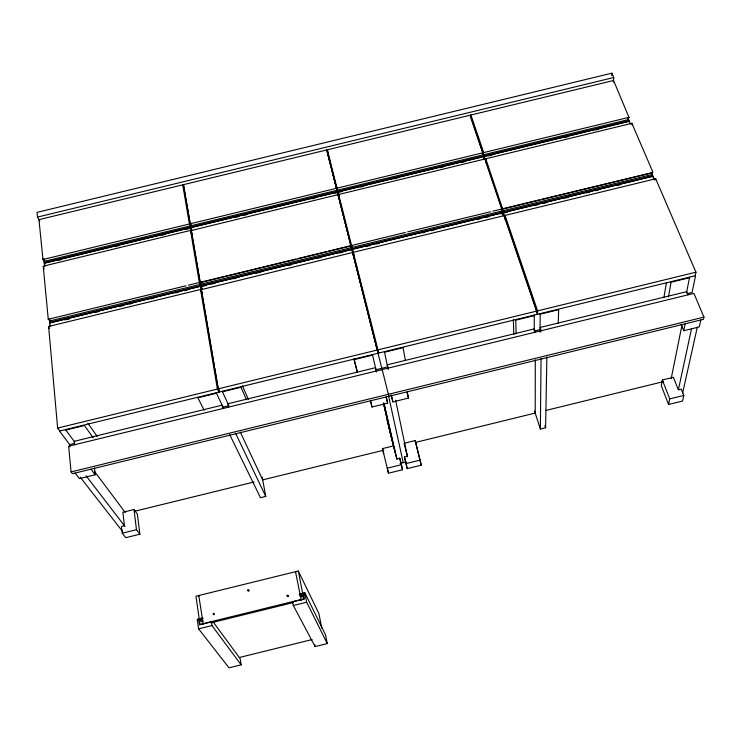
<?xml version="1.0" encoding="UTF-8"?>
<svg xmlns="http://www.w3.org/2000/svg" width="741" height="741" viewBox="0 0 741 741"><rect width="100%" height="100%" fill="white"/><g stroke="black" fill="none" stroke-linecap="round" stroke-linejoin="round"><path stroke-width="1.11" d="M534.252 330.681L534.252 315.082M535.298 359.894L535.215 413.061L415.525 442.405M536.901 314.434L536.91 311.035L504.38 215.585L353.327 252.329L354.235 256.154M537.558 314.277L537.577 310.877L505.047 215.427L655.702 178.776L695.947 272.197L695.206 275.772M540.05 332.051L540.198 313.628M546.877 356.967L545.598 427.742L540.365 429.03L541.05 358.496M505.084 215.474L505.64 219.327L503.195 212.565L652.877 176.163L653.692 178.905M558.223 323.493L558.677 309.682L540.198 314.193M628.229 117.337L628.6 119.56L483.549 154.758L483.373 151.599L470.924 115.022L613.548 80.482L629.063 117.597L628.692 117.124M651.774 172.208L652.154 174.478L502.602 210.842L485.16 158.935L338.656 194.485L339.563 198.319L339.415 197.782M611.686 75.471L611.871 73.174L37.05 212.371L37.467 217.094L39.801 221.05M613.372 82.112L613.743 77.518L611.871 73.174M470.924 115.022L471.183 118.884L483.975 156.536L629.026 121.348L629.09 120.69L483.938 155.916L483.549 154.758M629.22 121.802L629.285 121.144L484.095 156.379L486.263 162.631M43.052 259.007L42.987 259.795L38.967 219.66L182.74 184.833L184.185 188.418M190.187 223.504L190.242 224.069L183.342 184.685L326.725 149.951L378.114 353.216L352.697 252.477L201.2 289.657M201.774 292.593L201.765 293.251L200.552 289.49L217.419 389.062L218.864 392.109L214.807 368.314M191.15 230.571L338.044 194.633L351.021 245.919L200.19 282.654L200.163 281.691L201.932 288.814M663.862 297.78L666.381 283.034M668.456 296.984L671.059 282.228L689.491 277.727M287.48 596.792L288.592 596.153M485.123 159.019L485.559 160.973M662.343 379.994L661.268 385.681L668.577 404.475L682.544 401.048L683.804 395.435L681.294 389.108L678.367 389.831L673.393 377.289L662.343 379.994L669.725 398.89L668.577 404.475M486.392 162.677L485.772 158.787L631.878 123.33L652.691 171.671L652.691 172.616L502.676 209.092L502.25 208.24L502.176 208.906M686.499 292.788L689.612 277.134M671.189 378.651L681.915 325.41M700.829 319.973L699.263 326.929L683.721 330.727L685.138 323.808M191.122 230.34L191.549 231.544L190.706 227.561L44.33 263.083L44.877 265.917M191.743 233.628L191.771 234.202L190.52 230.432L199.162 281.552L200.83 286.183L191.919 233.832M678.367 389.812L691.538 328.698M682.618 393.073L697.327 327.096M703.95 317.111L703.441 319.334L72.47 473.712L71.071 471.943L68.654 446.212L693.9 293.399L703.95 317.111L71.071 471.943M502.704 209.092L485.772 158.787M504.38 215.585L504.806 217.641M505.01 219.475L504.973 218.465M214.418 614.215C213.325 611.168 212.482 615.956 214.168 614.511M631.878 123.33L632.073 124.997M190.52 230.432L43.21 266.186L48.295 319.593L48.582 318.556M655.646 178.794L655.646 179.739M248.355 590.892L249.365 590.734M200.57 289.481L48.61 326.448L57.631 428.085L59.808 430.966M652.636 172.625L541.68 199.292M298.327 571.024L195.948 596.218L200.024 624.431L303.69 598.895L298.327 571.024L318.889 613.567L321.789 628.201M200.014 620.726L198.634 618.92L197.208 619.272L198.588 628.859L228.997 667.826L241.158 664.825L240.177 658.703L213.538 622.449M202.812 621.236L201.024 621.106L200.626 618.383L202.052 618.031L202.682 620.328M301.179 593.615L301.948 596.811L301.179 593.615L299.753 593.967L300.522 597.163M303.393 593.115L304.82 592.763L325.512 634.805L327.253 643.577L315.12 646.569L293.306 605.517L292.63 601.896L304.523 598.969L303.393 593.115L304.412 595.162M200.626 618.383L200.987 618.855L203.219 618.309M299.197 594.671L301.43 594.115M300.272 596.662L301.698 596.31M211.935 622.616L211.407 621.903L199.486 624.839L198.634 618.92M211.12 622.82L292.704 602.72M198.588 628.859L211.954 625.561L241.158 664.825M293.306 605.517L306.654 602.229L327.253 643.577M239.352 657.499L312.1 639.548M57.631 428.085L217.419 389.062M50.073 323.391L49.721 322.854L200.672 286.146L218.086 388.895L377.401 349.993M536.91 311.035L378.067 349.826L378.781 353.059L327.327 149.812L470.331 115.17L482.947 153.054L482.724 152.535M537.577 310.877L695.947 272.197M65.829 430.058L84.465 425.501L93.153 437.736M216.446 393.267L197.847 397.806L204.145 410.19M222.42 391.804L241.01 387.265L246.503 399.844M372.603 355.124L354.059 359.654L357.236 371.963M384.523 352.216L403.058 347.686L405.364 360.2M534.252 315.647L515.764 320.158L516.116 333.959M687.24 293.668L692.075 292.491L695.54 275.689L59.475 431.04L69.71 444.591L74.6 443.396M223.06 407.115L228.904 405.679M534.252 331.06L540.069 329.634L540.8 331.792M94.45 467.904L95.172 474.768L79.454 478.612L75.11 473.064M370.472 400.798L372.019 407.013L387.645 403.187L386.256 396.944M391.072 394.888L392.86 401.909L408.476 398.093L407.281 391.794M134.01 509.512L122.858 512.244L124.414 525.693L121.459 526.416L122.237 533.205L125.748 537.679L139.854 534.215L137.381 514.134L134.01 509.512L136.474 529.713L139.854 534.215M388.488 473.203L382.467 448.601L393.573 445.887L396.815 458.883L399.751 458.16L402.53 469.757L388.488 473.203L387.237 468.192L401.4 464.718L402.53 469.757M415.192 440.58L404.095 443.303L407.402 456.289L404.456 457.012L405.559 462.097L407.207 468.608L421.24 465.172L415.192 440.58L421.24 465.172M134.908 511.197L254.098 481.974M383.829 450.176L262.694 479.872L240.279 432.068M545.987 410.421L663.149 381.698M262.194 477.13L265.732 496.396L260.471 497.693L229.729 434.661M400.075 463.44L406.374 461.893M122.237 533.205L136.474 529.713M407.207 468.608L406.124 463.56L420.277 460.087M669.725 398.89L683.804 395.435M43.024 259.498L188.501 224.199M190.233 223.782L335.293 188.594M481.696 153.072L337.025 188.168L336.803 187.149M483.428 152.646L628.822 117.374M182.74 184.833L189.214 222.958L190.418 225.875L44.173 261.36L43.349 258.998M337.312 192.123L191.474 227.515L191.234 226.931L191.03 225.727L336.877 190.335L336.275 187.797L336.451 188.399M484.262 159.334L482.937 154.897L337.488 190.187L336.886 187.63L337.099 188.436M190.863 227.663L190.622 227.079L44.284 262.592L44.627 263.148L190.863 227.663L184.37 189.539M191.234 226.931L337.174 191.521L337.433 192.604L335.191 193.142M483.336 156.055L337.785 191.373L338.044 192.456M191.836 230.451L191.317 227.413L337.294 191.993M337.905 191.845L483.493 156.527L484.475 159.435M337.924 191.975L482.252 156.962M58.067 260.387L61.42 259.572M116.133 246.299L119.486 245.484M161.918 235.193L165.262 234.378M186.482 229.228L189.826 228.413M235.323 217.382L238.685 216.557M244.298 215.196L247.661 214.381M311.628 198.866L314.99 198.042M339.165 192.178L342.518 191.363M360.422 187.019L363.785 186.204M393.999 178.877L397.352 178.062M439.876 167.744L443.238 166.929M461.143 162.585L464.496 161.77M488.634 155.916L492.005 155.091M565.114 137.354L568.486 136.539M595.477 129.99L598.848 129.166M48.397 319.241L186.13 285.748M188.371 285.202L199.57 282.478M200.2 282.33L295.826 259.072M298.077 258.526L326.197 251.69M328.448 251.143L350.947 245.669L350.826 245.076L351.03 245.975M351.577 245.521L405.429 232.424M407.67 231.877L490.681 211.694M492.932 211.148L501.898 208.962M502.528 208.814L539.448 199.829M200.366 284.349L49.564 321.02L49.017 319.102M200.996 284.192L351.382 247.624L350.919 245.688M501.305 209.564L502.417 212.834L501.981 211L352.012 247.466L351.549 245.53M200.589 285.628L49.675 322.335L50.027 322.863L199.709 286.461M201.219 285.48L351.706 248.874L351.966 249.958M502.398 212.232L352.336 248.726L352.596 249.81M503.046 212.686L503.028 212.074L652.664 175.682L652.58 176.312L503.046 212.686L485.614 161.371M351.836 249.384L201.311 285.989L201.858 289.212M503.611 215.816L502.565 212.723L352.466 249.226L501.305 213.112M351.836 249.458L201.459 286.035L200.681 281.478M64.597 319.853L69.07 318.769M95.885 312.248L99.238 311.433M119.347 306.542L123.821 305.449M129.406 304.097L132.759 303.273M150.636 298.929L153.989 298.114M175.219 292.954L178.572 292.139M184.157 290.778L187.51 289.963M202.673 286.276L206.035 285.452M211.648 284.09L215.02 283.275M232.98 278.903L236.342 278.079M256.553 273.17L261.036 272.077M287.98 265.528L291.352 264.704M318.287 258.155L321.659 257.331M339.619 252.968L342.981 252.144M367.147 246.271L370.5 245.456M376.095 244.095L379.457 243.28M421.99 232.933L425.353 232.109M430.947 230.747L434.309 229.932M476.843 219.586L480.196 218.771M485.8 217.409L489.153 216.594M500.351 213.871L502.583 213.325L502.565 212.723M504.343 212.899L507.715 212.083M534.706 205.516L538.077 204.692M543.699 203.33L547.071 202.506M565.068 198.134L568.44 197.31M586.437 192.938L589.808 192.114M595.431 190.743L598.811 189.928M616.799 185.546L620.171 184.731M65.68 319.667L68.996 318.862M37.467 217.094L613.743 77.518M48.656 326.438L49.286 328.448M201.209 289.333L201.876 291.778M80.25 477.213L122.617 531.51M86.067 475.787L125.099 526.582M203.247 624.2L198.773 595.523L199.134 596.023M90.976 469.183L95.172 474.768M94.413 471.313L125.229 512.485M65.467 429.576L74.767 442.062M87.938 423.287L97.219 436.505M292.63 601.896L293.019 602.637M301.337 600.59L295.502 571.719L295.761 572.247M200.153 282.608L190.706 227.561M216.205 392.758L223.615 408.291M235.582 433.226L265.732 496.396M218.086 388.895L219.531 391.952L219.141 389.683M222.189 391.304L228.747 405.336M192.252 233.943L191.706 232.285M190.326 223.337L191.03 225.727M242.464 385.829L248.383 399.492M200.672 286.146L201.302 288.971M628.044 118.273L630.508 123.997M651.756 173.579L654.488 179.961M628.118 119.236L629.026 121.348M688.074 294.825L686.731 291.639L540.087 327.466L541.189 330.727M191.317 227.413L191.558 227.996M681.109 324.373L683.721 330.727M183.342 184.685L184.064 186.482M44.127 268.955L43.784 267.77M502.602 210.842L503.028 212.074M484.873 159.185L483.938 155.916M504.325 216.437L503.195 212.565M505.056 218.614L536.817 312.1M482.271 153.461L483.364 156.684M502.583 213.325L503.324 215.501M535.345 332.153L534.252 328.893L387.2 364.831L388.043 368.157M544.876 425.538L545.598 427.742M534.567 411.051L540.365 429.03M501.981 211L501.555 208.406L502.083 208.916M482.937 154.897L482.511 153.007M338.044 194.633L338.952 198.468M338.924 198.393L338.804 197.93M354.226 256.154L354.068 255.543M407.041 392.6L408.476 398.093M353.948 358.681L357.366 371.954M388.191 369.092L387.636 366.897L375.965 369.74L376.511 371.945M353.429 255.701L353.596 256.312L352.707 252.533M327.698 152.924L382.356 370.519M326.725 149.951L336.423 188.251M404.456 457.012L406.124 463.56M382.189 369.583L388.886 396.296M351.354 244.539L351.595 245.512M386.135 397.167L387.645 403.187M376.326 371.019L375.492 367.693L227.996 403.734L228.589 407.124M389.571 429.965L390.646 434.254M391.183 436.393L392.248 440.682M387.071 420.24L388.191 424.723M388.747 426.964L392.943 443.776M393.406 445.656L395.175 452.751M382.467 448.601L383.736 453.733M370.407 400.39L372.019 407.013M383.829 403.725L393.925 447.703M372.482 354.596L376.002 369.926M383.681 403.373L393.156 444.628M383.375 402.993L389.321 428.844M327.327 149.812L328.17 153.535M327.957 154.045L329.921 162.372M384.033 403.076L396.944 459.448M399.751 458.16L400.89 463.245M388.58 396.009L403.224 462.671M391.507 395.657L392.86 401.909M384.412 351.679L388.117 369.166M395.611 400.242L407.513 456.854M304.82 592.763L306.654 602.229M314.721 644.55L315.12 646.569M222.708 408.56L222.133 405.17L74.211 441.321L74.545 444.776M190.715 223.032L191.474 227.515M201.691 291.232L214.427 366.045M190.418 225.875L190.622 227.079M211.407 621.903L211.954 625.561M200.987 618.855L201.385 621.588M485.726 161.779L485.809 162.696M69.71 444.591L69.932 446.879M44.423 260.86L44.627 263.148M49.721 319.445L50.027 322.863M43.904 258.637L44.636 266.677M49.406 319.556L50.027 326.448M470.331 115.17L470.461 117.097M513.374 319.667L513.8 334.636M247.577 590.216C248.698 592.68 249.513 588.03 247.577 590.216M286.98 595.607C287.777 598.246 289.175 593.652 286.98 595.607M351.447 245.021L351.66 245.817L351.447 245.021"/></g></svg>
